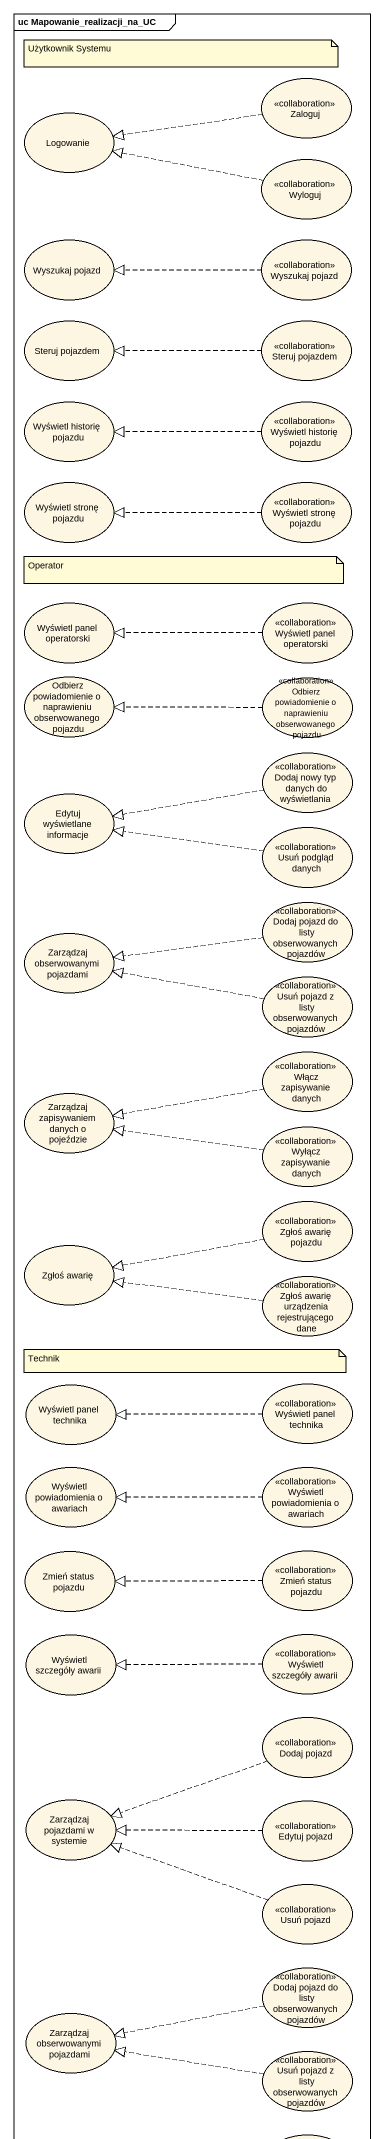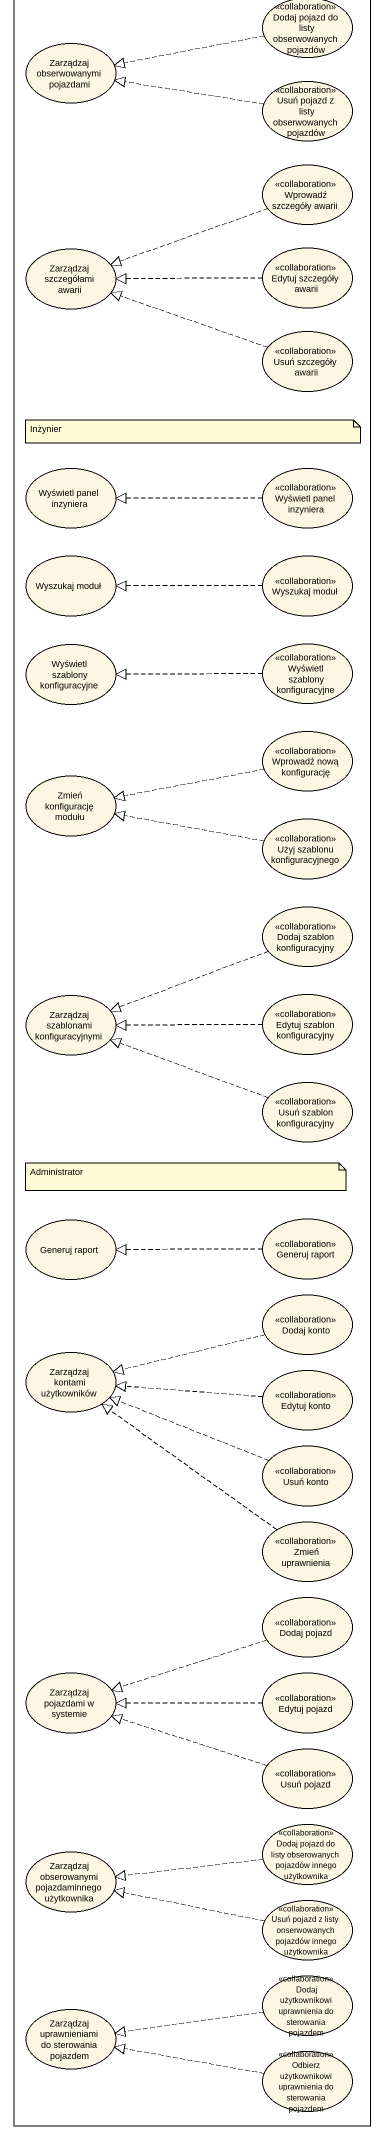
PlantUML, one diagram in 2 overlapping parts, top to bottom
@startuml
mainframe uc Mapowanie_realizacji_na_UC
usecase Zaloguj <<collaboration>>
usecase Logowanie
usecase Wyloguj <<collaboration>>
usecase "Wyszukaj pojazd" as Wyszukaj_pojazd
usecase "Wyszukaj pojazd" as Wyszukaj_pojazd_2 <<collaboration>>
usecase "Steruj pojazdem" as Steruj_pojazdem
usecase "Steruj pojazdem" as Steruj_pojazdem_2 <<collaboration>>
usecase "Wyświetl historię pojazdu" as Wyświetl_historię_pojazdu
usecase "Wyświetl historię pojazdu" as Wyświetl_historię_pojazdu_2 <<collaboration>>
usecase "Wyświetl stronę pojazdu" as Wyświetl_stronę_pojazdu
usecase "Wyświetl stronę pojazdu" as Wyświetl_stronę_pojazdu_2 <<collaboration>>
usecase "Wyświetl panel operatorski" as Wyświetl_panel_operatorski
usecase "Wyświetl panel operatorski" as Wyświetl_panel_operatorski_2 <<collaboration>>
usecase "Odbierz powiadomienie o naprawieniu obserwowanego pojazdu" as Odbierz_powiadomienie_o
usecase "Odbierz powiadomienie o naprawieniu obserwowanego pojazdu" as Odbierz_powiadomienie_o_2 <<collaboration>>
usecase "Dodaj nowy typ danych do wyświetlania" as Dodaj_nowy_typ_danych_do <<collaboration>>
usecase "Edytuj wyświetlane informacje" as Edytuj_wyświetlane
usecase "Usuń podgląd danych" as Usuń_podgląd_danych <<collaboration>>
usecase "Zarządzaj obserwowanymi pojazdami" as Zarządzaj_obserwowanymi
usecase "Dodaj pojazd do listy obserwowanych pojazdów" as Dodaj_pojazd_do_listy <<collaboration>>
usecase "Usuń pojazd z listy obserwowanych pojazdów" as Usuń_pojazd_z_listy <<collaboration>>
usecase "Włącz zapisywanie danych" as Włącz_zapisywanie_danych <<collaboration>>
usecase "Zarządzaj zapisywaniem danych o pojeździe" as Zarządzaj_zapisywaniem
usecase "Wyłącz zapisywanie danych" as Wyłącz_zapisywanie_danych <<collaboration>>
usecase "Zgłoś awarię pojazdu" as Zgłoś_awarię_pojazdu <<collaboration>>
usecase "Zgłoś awarię" as Zgłoś_awarię
usecase "Zgłoś awarię urządzenia rejestrującego dane" as Zgłoś_awarię_urządzenia <<collaboration>>
usecase "Wyświetl panel technika" as Wyświetl_panel_technika
usecase "Wyświetl panel technika" as Wyświetl_panel_technika_2 <<collaboration>>
usecase "Wyświetl powiadomienia o awariach" as Wyświetl_powiadomienia_o
usecase "Wyświetl powiadomienia o awariach" as Wyświetl_powiadomienia_o_2 <<collaboration>>
usecase "Zmień status pojazdu" as Zmień_status_pojazdu
usecase "Zmień status pojazdu" as Zmień_status_pojazdu_2 <<collaboration>>
usecase "Wyświetl szczegóły awarii" as Wyświetl_szczegóły_awarii
usecase "Wyświetl szczegóły awarii" as Wyświetl_szczegóły_awarii_2 <<collaboration>>
usecase "Dodaj pojazd" as Dodaj_pojazd <<collaboration>>
usecase "Zarządzaj pojazdami w systemie" as Zarządzaj_pojazdami_w
usecase "Edytuj pojazd" as Edytuj_pojazd <<collaboration>>
usecase "Usuń pojazd" as Usuń_pojazd <<collaboration>>
usecase "Dodaj pojazd do listy obserwowanych pojazdów" as Dodaj_pojazd_do_listy_2 <<collaboration>>
usecase "Zarządzaj obserwowanymi pojazdami" as Zarządzaj_obserwowanymi_2
usecase "Usuń pojazd z listy obserwowanych pojazdów" as Usuń_pojazd_z_listy_2 <<collaboration>>
usecase "Wprowadź szczegóły awarii" as Wprowadź_szczegóły_awarii <<collaboration>>
usecase "Zarządzaj szczegółami awarii" as Zarządzaj_szczegółami_awarii
usecase "Edytuj szczegóły awarii" as Edytuj_szczegóły_awarii <<collaboration>>
usecase "Usuń szczegóły awarii" as Usuń_szczegóły_awarii <<collaboration>>
usecase "Wyświetl panel inzyniera" as Wyświetl_panel_inzyniera
usecase "Wyświetl panel inzyniera" as Wyświetl_panel_inzyniera_2 <<collaboration>>
usecase "Wyszukaj moduł" as Wyszukaj_moduł
usecase "Wyszukaj moduł" as Wyszukaj_moduł_2 <<collaboration>>
usecase "Wyświetl szablony konfiguracyjne" as Wyświetl_szablony
usecase "Wyświetl szablony konfiguracyjne" as Wyświetl_szablony_2 <<collaboration>>
usecase "Wprowadź nową konfigurację" as Wprowadź_nową_konfigurację <<collaboration>>
usecase "Zmień konfigurację modułu" as Zmień_konfigurację_modułu
usecase "Użyj szablonu konfiguracyjnego" as Użyj_szablonu <<collaboration>>
usecase "Dodaj szablon konfiguracyjny" as Dodaj_szablon_konfiguracyjny <<collaboration>>
usecase "Zarządzaj szablonami konfiguracyjnymi" as Zarządzaj_szablonami
usecase "Edytuj szablon konfiguracyjny" as Edytuj_szablon <<collaboration>>
usecase "Usuń szablon konfiguracyjny" as Usuń_szablon_konfiguracyjny <<collaboration>>
usecase "Generuj raport" as Generuj_raport
usecase "Generuj raport" as Generuj_raport_2 <<collaboration>>
usecase "Dodaj konto" as Dodaj_konto <<collaboration>>
usecase "Zarządzaj kontami użytkowników" as Zarządzaj_kontami
usecase "Edytuj konto" as Edytuj_konto <<collaboration>>
usecase "Usuń konto" as Usuń_konto <<collaboration>>
usecase "Zmień uprawnienia" as Zmień_uprawnienia <<collaboration>>
usecase "Dodaj pojazd" as Dodaj_pojazd_2 <<collaboration>>
usecase "Zarządzaj pojazdami w systemie" as Zarządzaj_pojazdami_w_2
usecase "Edytuj pojazd" as Edytuj_pojazd_2 <<collaboration>>
usecase "Usuń pojazd" as Usuń_pojazd_2 <<collaboration>>
usecase "Dodaj pojazd do listy obserowanych pojazdów innego użytkownika" as Dodaj_pojazd_do_listy_3 <<collaboration>>
usecase "Zarządzaj obserowanymi pojazdaminnego użytkownika" as Zarządzaj_obserowanymi
usecase "Usuń pojazd z listy onserwowanych pojazdów innego użytkownika" as Usuń_pojazd_z_listy_3 <<collaboration>>
usecase "Dodaj użytkownikowi uprawnienia do sterowania pojazdem" as Dodaj_użytkownikowi <<collaboration>>
usecase "Zarządzaj uprawnieniami do sterowania pojazdem" as Zarządzaj_uprawnieniami_do
usecase "Odbierz użytkownikowi uprawnienia do sterowania pojazdem" as Odbierz_użytkownikowi <<collaboration>>
Zaloguj .left.|> Logowanie
Wyloguj .left.|> Logowanie
Wyszukaj_pojazd_2 .left.|> Wyszukaj_pojazd
Steruj_pojazdem_2 .left.|> Steruj_pojazdem
Wyświetl_historię_pojazdu_2 .left.|> Wyświetl_historię_pojazdu
Wyświetl_stronę_pojazdu_2 .left.|> Wyświetl_stronę_pojazdu
Wyświetl_panel_operatorski_2 .left.|> Wyświetl_panel_operatorski
Odbierz_powiadomienie_o_2 .left.|> Odbierz_powiadomienie_o
Dodaj_nowy_typ_danych_do .left.|> Edytuj_wyświetlane
Usuń_podgląd_danych .left.|> Edytuj_wyświetlane
Dodaj_pojazd_do_listy .left.|> Zarządzaj_obserwowanymi
Usuń_pojazd_z_listy .left.|> Zarządzaj_obserwowanymi
Włącz_zapisywanie_danych .left.|> Zarządzaj_zapisywaniem
Wyłącz_zapisywanie_danych .left.|> Zarządzaj_zapisywaniem
Zgłoś_awarię_pojazdu .left.|> Zgłoś_awarię
Zgłoś_awarię_urządzenia .left.|> Zgłoś_awarię
Wyświetl_panel_technika_2 .left.|> Wyświetl_panel_technika
Wyświetl_powiadomienia_o_2 .left.|> Wyświetl_powiadomienia_o
Zmień_status_pojazdu_2 .left.|> Zmień_status_pojazdu
Wyświetl_szczegóły_awarii_2 .left.|> Wyświetl_szczegóły_awarii
Dodaj_pojazd .left.|> Zarządzaj_pojazdami_w
Edytuj_pojazd .left.|> Zarządzaj_pojazdami_w
Usuń_pojazd .left.|> Zarządzaj_pojazdami_w
Dodaj_pojazd_do_listy_2 .left.|> Zarządzaj_obserwowanymi_2
Usuń_pojazd_z_listy_2 .left.|> Zarządzaj_obserwowanymi_2
Wprowadź_szczegóły_awarii .left.|> Zarządzaj_szczegółami_awarii
Edytuj_szczegóły_awarii .left.|> Zarządzaj_szczegółami_awarii
Usuń_szczegóły_awarii .left.|> Zarządzaj_szczegółami_awarii
Wyświetl_panel_inzyniera_2 .left.|> Wyświetl_panel_inzyniera
Wyszukaj_moduł_2 .left.|> Wyszukaj_moduł
Wyświetl_szablony_2 .left.|> Wyświetl_szablony
Wprowadź_nową_konfigurację .left.|> Zmień_konfigurację_modułu
Użyj_szablonu .left.|> Zmień_konfigurację_modułu
Dodaj_szablon_konfiguracyjny .left.|> Zarządzaj_szablonami
Edytuj_szablon .left.|> Zarządzaj_szablonami
Usuń_szablon_konfiguracyjny .left.|> Zarządzaj_szablonami
Generuj_raport_2 .left.|> Generuj_raport
Dodaj_konto .left.|> Zarządzaj_kontami
Edytuj_konto .left.|> Zarządzaj_kontami
Usuń_konto .left.|> Zarządzaj_kontami
Zmień_uprawnienia .up.|> Zarządzaj_kontami
Dodaj_pojazd_2 .left.|> Zarządzaj_pojazdami_w_2
Edytuj_pojazd_2 .left.|> Zarządzaj_pojazdami_w_2
Usuń_pojazd_2 .left.|> Zarządzaj_pojazdami_w_2
Dodaj_pojazd_do_listy_3 .left.|> Zarządzaj_obserowanymi
Usuń_pojazd_z_listy_3 .left.|> Zarządzaj_obserowanymi
Dodaj_użytkownikowi .left.|> Zarządzaj_uprawnieniami_do
Odbierz_użytkownikowi .left.|> Zarządzaj_uprawnieniami_do
note as N1
  Użytkownik Systemu
end note
note as N2
  Operator
end note
note as N3
  Technik
end note
note as N4
  Inżynier
end note
note as N5
  Administrator
end note
@enduml
